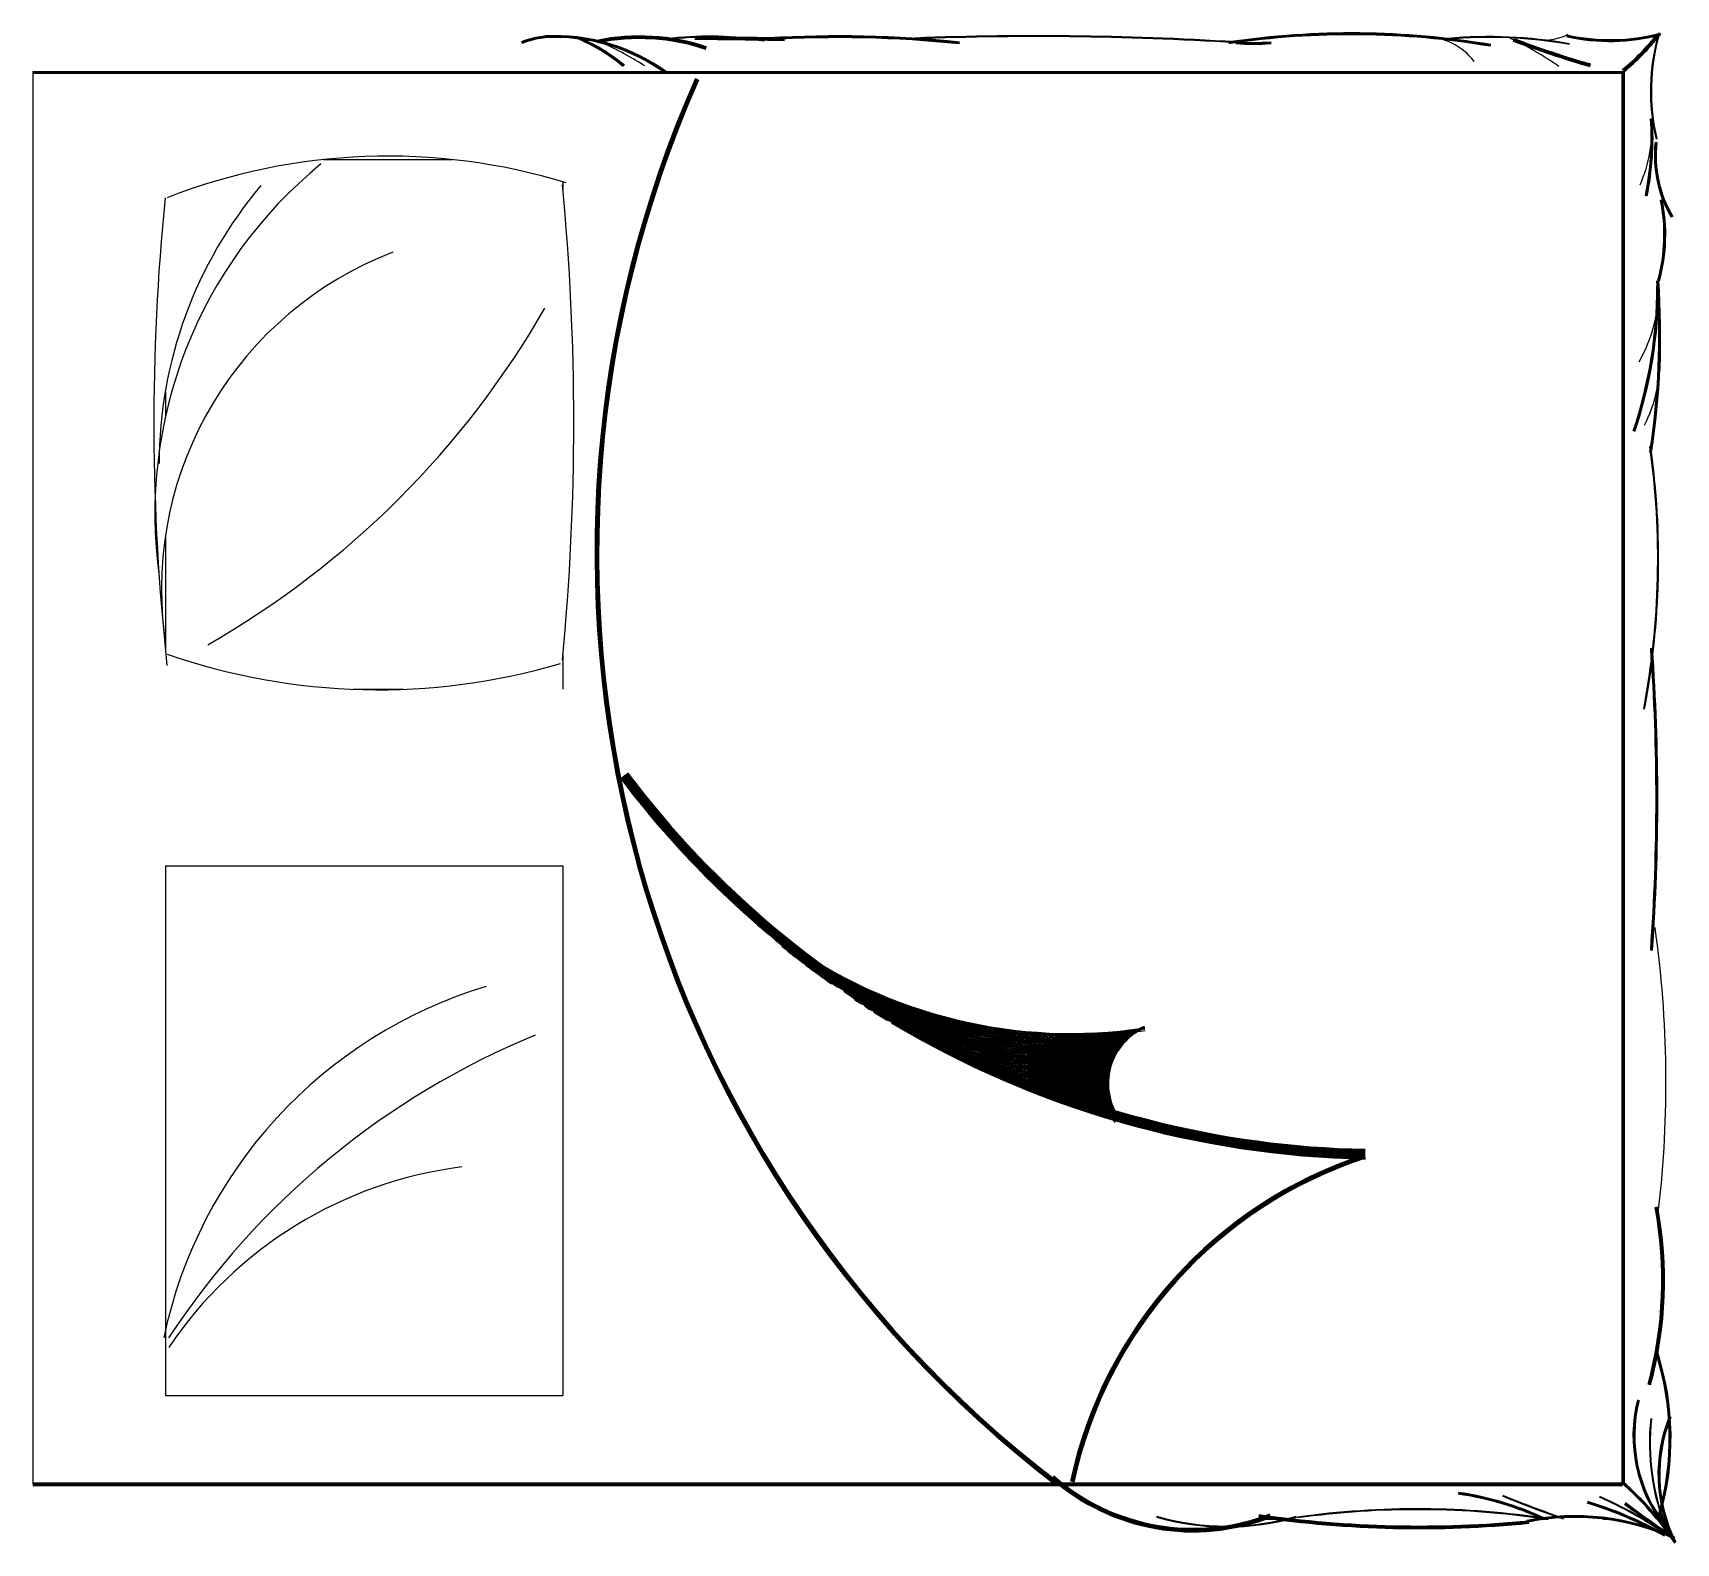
# Model space of a CAD drawing. Extents: x 59.59 to 61.45, y -31.33 to -29.62.
import ezdxf

# ---------------------------------------------------------------- set-up
doc = ezdxf.new("R2010")
doc.units = 0
doc.header["$MEASUREMENT"] = 0
doc.layers.add('C3', color=8, linetype='CONTINUOUS')

msp = doc.modelspace()

# ---------------------------------------------------------------- linework, layer by layer
at = {"layer": 'C3', "color": 6}
for p, q in [((60.1751, -29.6221), (60.1974, -29.6221)), ((60.1751, -29.6221), (60.1974, -29.6221)), ((60.2746, -29.6221), (60.286, -29.6221)), ((60.2746, -29.6221), (60.286, -29.6221)), ((59.5933, -29.6621), (61.3933, -29.6621)), ((59.5933, -29.6621), (59.5933, -31.2621)), ((59.5933, -29.6631), (61.3933, -29.6631)), ((59.5933, -29.6641), (61.3933, -29.6641)), ((61.3923, -29.6621), (61.3923, -31.2621)), ((61.3933, -29.6621), (61.3933, -31.2621)), ((61.3943, -29.6621), (61.3943, -31.2621)), ((61.3953, -29.6621), (61.3953, -31.2621)), ((59.9224, -29.7621), (60.0685, -29.7621)), ((60.1933, -29.7873), (60.1933, -29.7956)), ((59.7433, -30.0247), (59.7433, -30.0538)), ((61.4333, -30.1771), (61.4333, -30.2516)), ((59.7433, -30.1884), (59.7433, -30.3165)), ((60.1933, -30.3237), (60.1933, -30.3621)), ((59.956, -30.3621), (60.013, -30.3621)), ((59.7433, -30.5621), (59.7433, -31.1621)), ((59.7433, -30.5621), (60.1933, -30.5621)), ((60.1933, -30.5621), (60.1933, -31.1621)), ((59.7433, -31.1621), (60.1933, -31.1621)), ((59.5933, -31.2611), (61.3933, -31.2611)), ((59.5933, -31.2611), (61.3933, -31.2611)), ((59.5933, -31.2621), (61.3933, -31.2621)), ((59.5933, -31.2621), (61.3933, -31.2621)), ((59.5933, -31.2631), (61.3933, -31.2631)), ((59.5933, -31.2641), (61.3933, -31.2641)), ((60.9894, -31.3021), (61.0227, -31.3021)), ((61.2944, -31.3021), (61.3085, -31.3021)), ((61.3709, -31.3021), (61.385, -31.3021)), ((61.4321, -31.3021), (61.4333, -31.3021))]:
    msp.add_line(p, q, dxfattribs=at)
at = {"layer": 'C3', "color": 8}
msp.add_line((60.307, -29.7621), (60.3096, -29.7621), dxfattribs=at)
at = {"layer": 'C3', "color": 6}
msp.add_lwpolyline([(59.5933, -31.2621), (61.3933, -31.2621)], dxfattribs=at)
for centre, radius, start, end in [((60.1821, -29.7174), 0.0956, 84.9913, 112.0393), ((60.1846, -29.8362), 0.2145, 53.9974, 93.1204), ((60.2803, -29.8597), 0.2377, 71.327, 101.7796), ((60.5058, -30.9347), 1.3128, 84.0202, 93.4647), ((60.7291, -33.2441), 3.6224, 86.4178, 92.3647), ((61.0863, -30.5714), 0.9528, 80.4601, 98.3838), ((61.0863, -30.5714), 0.9518, 80.4601, 98.3838), ((61.0863, -30.5714), 0.9508, 80.4601, 98.3838), ((61.3039, -29.5644), 0.0623, 254.607, 296.5539), ((61.3791, -29.4059), 0.2223, 257.1669, 284.9923), ((61.3791, -29.4059), 0.2213, 257.1669, 284.9923), ((61.3791, -29.4059), 0.2203, 257.1669, 284.9923), ((61.2474, -29.4783), 0.2329, 308.6782, 322.6668), ((61.2474, -29.4783), 0.2339, 308.6782, 322.6668), ((61.2474, -29.4783), 0.2349, 308.6782, 322.6668), ((61.2474, -29.4783), 0.2349, 308.6782, 322.6668), ((61.2474, -29.4783), 0.2359, 308.6782, 322.6668), ((61.6615, -29.6844), 0.2366, 163.8364, 193.296), ((61.6615, -29.6844), 0.2356, 163.8364, 193.296), ((60.1821, -29.7174), 0.0946, 84.9913, 112.0393), ((60.1821, -29.7174), 0.0936, 84.9913, 112.0393), ((60.1846, -29.8362), 0.2135, 53.9974, 93.1204), ((60.1846, -29.8362), 0.2125, 53.9974, 93.1204), ((60.128, -29.818), 0.2096, 50.3223, 67.4207), ((60.128, -29.818), 0.2106, 50.3223, 67.4207), ((60.128, -29.818), 0.2116, 50.3223, 67.4207), ((60.2803, -29.8597), 0.2367, 71.327, 101.7796), ((60.2803, -29.8597), 0.2357, 71.327, 101.7796), ((60.2803, -29.8597), 0.2347, 71.327, 101.7796), ((60.1013, -29.94), 0.3388, 57.0327, 67.2301), ((60.3598, -30.0336), 0.4113, 81.3587, 95.884), ((60.3598, -30.0336), 0.4103, 81.3587, 95.884), ((60.2164, -42.0439), 12.4186, 88.94892, 89.41617), ((60.2164, -42.0439), 12.4216, 88.94892, 89.41617), ((60.2164, -42.0439), 12.4206, 88.94892, 89.41617), ((60.2164, -42.0439), 12.4196, 88.94892, 89.41617), ((60.5058, -30.9347), 1.3118, 84.0202, 93.4647), ((60.5058, -30.9347), 1.3108, 84.0202, 93.4647), ((60.7291, -33.2441), 3.6214, 86.4178, 92.3647), ((60.9754, -29.3094), 0.3209, 266.4178, 273.5822), ((60.9754, -29.3094), 0.3219, 266.4178, 273.5822), ((60.9754, -29.3094), 0.3199, 266.4178, 273.5822), ((61.1683, -29.6947), 0.0719, 37.6818, 90.0501), ((61.2419, -30.1418), 0.5191, 79.8726, 95.1544), ((61.2419, -30.1418), 0.5181, 79.8726, 95.1544), ((61.1214, -29.9373), 0.3445, 54.5446, 65.1326), ((61.6634, -28.5888), 1.1111, 249.2159, 253.9559), ((61.6634, -28.5888), 1.1101, 249.2159, 253.9559), ((61.6634, -28.5888), 1.1091, 249.2159, 253.9559), ((61.6634, -28.5888), 1.1081, 249.2159, 253.9559), ((61.5583, -30.2078), 1.3284, 156.1332, 232.5736), ((61.5583, -30.2078), 1.3274, 156.1332, 232.5736), ((61.5583, -30.2078), 1.3264, 156.1332, 232.5736), ((61.5583, -30.2078), 1.3254, 156.1332, 232.5736), ((61.5583, -30.2078), 1.3244, 156.1332, 232.5736), ((61.2675, -29.7266), 0.1591, 336.3361, 3.9735), ((61.0951, -29.7371), 0.3307, 348.4912, 3.6985), ((61.0951, -29.7371), 0.3317, 348.4912, 3.6985), ((61.0951, -29.7371), 0.3327, 348.4912, 3.6985), ((61.5668, -29.7575), 0.1375, 173.6532, 210.5648), ((61.5668, -29.7575), 0.1365, 173.6532, 210.5648), ((61.5668, -29.7575), 0.1355, 173.6532, 210.5648), ((60.2433, -30.1635), 0.5119, 129.2353, 187.9954), ((59.9954, -30.4448), 0.6867, 72.9266, 111.3703), ((62.2845, -30.06), 2.5542, 174.2777, 186.1812), ((60.2252, -30.1067), 0.4889, 139.8539, 179.9714), ((57.4057, -30.0596), 2.8001, 354.4855, 5.5145), ((61.2451, -29.8471), 0.1951, 344.6485, 11.6116), ((61.2451, -29.8471), 0.1961, 344.6485, 11.6116), ((61.2451, -29.8471), 0.1971, 344.6485, 11.6116), ((60.1474, -30.2483), 0.4085, 111.0458, 187.1149), ((60.5685, -29.9612), 0.8659, 351.2035, 4.0923), ((60.5685, -29.9612), 0.8669, 351.2035, 4.0923), ((60.5685, -29.9612), 0.8679, 351.2035, 4.0923), ((60.9199, -29.9056), 0.5123, 341.3566, 0.0346), ((60.9199, -29.9056), 0.5133, 341.3566, 0.0346), ((60.9199, -29.9056), 0.5143, 341.3566, 0.0346), ((59.279, -29.4169), 1.031, 299.7932, 330.1396), ((61.2526, -29.9025), 0.1825, 330.9529, 354.113), ((61.2646, -29.9865), 0.1716, 333.5148, 0.7839), ((60.5165, -30.2144), 0.9166, 349.3213, 7.9841), ((60.5165, -30.2144), 0.9176, 349.3213, 7.9841), ((59.9845, -29.6316), 0.731, 250.8933, 286.382), ((59.018, -30.4867), 2.4132, 355.9353, 4.0647), ((59.018, -30.4867), 2.4142, 355.9353, 4.0647), ((59.018, -30.4867), 2.4152, 355.9353, 4.0647), ((61.1234, -29.8097), 1.0777, 217.0578, 268.8544), ((61.1234, -29.8097), 1.0767, 217.0578, 268.8544), ((61.1234, -29.8097), 1.0757, 217.0578, 268.8544), ((61.1234, -29.8097), 1.0747, 217.0578, 268.8544), ((61.1234, -29.8097), 1.0747, 217.0578, 268.8544), ((61.1234, -29.8097), 1.0737, 217.0578, 268.8544), ((61.1234, -29.8097), 1.0837, 217.0578, 231.883), ((61.1234, -29.8097), 1.0827, 217.0578, 268.8544), ((61.1234, -29.8097), 1.0827, 217.0578, 235.1947), ((61.1234, -29.8097), 1.0817, 217.0578, 268.8544), ((61.1234, -29.8097), 1.0807, 217.0578, 268.8544), ((61.1234, -29.8097), 1.0797, 217.0578, 268.8544), ((61.1234, -29.8097), 1.0787, 217.0578, 268.8544), ((60.1765, -30.8074), 1.2659, 353.468, 7.9661), ((60.7693, -30.1983), 0.5597, 233.961, 277.1069), ((60.7693, -30.1983), 0.5587, 233.961, 277.2941), ((60.7693, -30.1983), 0.5577, 233.961, 277.4983), ((61.1234, -29.8097), 1.0847, 231.0363, 234.7543), ((60.7693, -30.1983), 0.5567, 233.961, 278.6169), ((61.1234, -29.8097), 1.0837, 231.0348, 235.1979), ((60.7693, -30.1983), 0.5557, 233.961, 277.9764), ((60.7693, -30.1983), 0.5547, 233.961, 278.6169), ((60.7693, -30.1983), 0.5537, 233.961, 278.6169), ((60.7693, -30.1983), 0.5617, 235.8476, 276.7726), ((60.7693, -30.1983), 0.5607, 235.8511, 276.9338), ((60.7693, -30.1983), 0.5627, 237.2065, 276.6217), ((61.1234, -29.8097), 1.0837, 232.589, 235.1979), ((60.7693, -30.1983), 0.5637, 238.3932, 276.4798), ((60.2594, -31.2053), 0.5292, 106.7659, 168.1463), ((60.7693, -30.1983), 0.5647, 239.4599, 276.346), ((60.7693, -30.1983), 0.5657, 240.4366, 276.2195), ((60.7693, -30.1983), 0.5667, 242.1973, 276.0995), ((61.1234, -29.8097), 1.0837, 235.6204, 268.8544), ((60.7693, -30.1983), 0.5677, 242.9982, 275.9855), ((61.1234, -29.8097), 1.0837, 235.6204, 238.7475), ((61.1234, -29.8097), 1.0827, 235.617, 268.8544), ((60.7693, -30.1983), 0.5687, 243.7584, 275.877), ((60.7693, -30.1983), 0.5707, 244.4761, 275.6748), ((61.1234, -29.8097), 1.0847, 236.4105, 236.7796), ((60.7693, -30.1983), 0.5697, 244.4832, 275.7735), ((60.7693, -30.1983), 0.5717, 245.1698, 275.5806), ((60.7693, -30.1983), 0.5727, 245.8362, 275.4904), ((61.1234, -29.8097), 1.0847, 237.1351, 237.4784), ((60.7693, -30.1983), 0.5737, 246.4782, 275.4042), ((60.7693, -30.1983), 0.5747, 247.0982, 275.3216), ((60.7693, -30.1983), 0.5747, 247.0982, 275.3216), ((61.1234, -29.8097), 1.0847, 237.8108, 238.7522), ((60.7693, -30.1983), 0.5757, 247.6982, 275.2425), ((60.7693, -30.1983), 0.5757, 247.6982, 275.2425), ((60.7693, -30.1983), 0.5767, 248.28, 275.1668), ((60.7693, -30.1983), 0.5777, 248.8451, 275.0942), ((60.5096, -31.5974), 0.9123, 112.3881, 146.7047), ((61.1234, -29.8097), 1.0847, 239.0499, 268.8544), ((60.7693, -30.1983), 0.5787, 249.3948, 275.0246), ((61.1234, -29.8097), 1.0837, 239.0451, 268.8544), ((60.7693, -30.1983), 0.5797, 249.9303, 274.9579), ((60.7693, -30.1983), 0.5807, 250.4525, 274.8939), ((60.7693, -30.1983), 0.5817, 250.9623, 274.8326), ((60.7693, -30.1983), 0.5827, 251.4607, 274.7739), ((60.7693, -30.1983), 0.5837, 251.9481, 274.7177), ((60.7693, -30.1983), 0.5847, 252.4254, 274.6638), ((60.8794, -30.8084), 0.1243, 153.0074, 190.3157), ((60.8794, -30.8084), 0.1233, 152.7706, 190.5846), ((60.8794, -30.8084), 0.1223, 152.5281, 190.858), ((60.8794, -30.8084), 0.1213, 152.2799, 191.136), ((60.8794, -30.8084), 0.1203, 152.0257, 191.4187), ((60.8794, -30.8084), 0.1193, 151.7653, 191.7064), ((60.8794, -30.8084), 0.1183, 151.4986, 191.9991), ((60.8794, -30.8084), 0.1173, 151.2253, 192.297), ((60.8794, -30.8084), 0.1163, 150.9451, 192.6003), ((60.8794, -30.8084), 0.1163, 150.9451, 192.6003), ((60.8794, -30.8084), 0.1163, 150.9451, 192.6003), ((60.8794, -30.8084), 0.1153, 150.658, 192.9091), ((60.8794, -30.8084), 0.1153, 150.658, 192.9091), ((60.8794, -30.8084), 0.1143, 150.3635, 193.2236), ((60.8794, -30.8084), 0.1133, 150.0614, 193.544), ((60.8794, -30.8084), 0.1123, 149.7515, 193.8705), ((60.8794, -30.8084), 0.1113, 149.4335, 194.2034), ((60.8794, -30.8084), 0.1103, 149.107, 194.5427), ((60.8794, -30.8084), 0.1093, 148.7717, 194.8888), ((60.8794, -30.8084), 0.1083, 148.4273, 195.2419), ((60.8794, -30.8084), 0.1073, 148.0734, 195.6022), ((60.8794, -30.8084), 0.1063, 147.7096, 195.9699), ((60.8794, -30.8084), 0.1053, 147.3355, 196.3455), ((60.8794, -30.8084), 0.1043, 146.9507, 196.7291), ((60.8794, -30.8084), 0.1033, 146.5546, 197.121), ((60.8794, -30.8084), 0.1023, 146.1469, 197.5217), ((60.8794, -30.8084), 0.1013, 145.7269, 197.9313), ((60.8794, -30.8084), 0.1003, 145.2941, 198.3504), ((60.8794, -30.8084), 0.0993, 144.8479, 198.7792), ((60.8794, -30.8084), 0.0983, 144.3875, 199.2182), ((60.8794, -30.8084), 0.0973, 143.9124, 199.6677), ((60.8794, -30.8084), 0.0963, 143.4217, 200.1284), ((60.8794, -30.8084), 0.0953, 142.9147, 200.6005), ((60.8794, -30.8084), 0.0953, 142.9147, 200.6005), ((60.8794, -30.8084), 0.0943, 142.3903, 201.0847), ((60.8794, -30.8084), 0.0933, 141.8477, 201.5815), ((60.8794, -30.8084), 0.0923, 141.2857, 202.0915), ((60.8794, -30.8084), 0.0913, 140.7033, 202.6154), ((60.8794, -30.8084), 0.0903, 140.0991, 203.1537), ((60.8794, -30.8084), 0.0893, 139.4718, 203.7072), ((60.8794, -30.8084), 0.0883, 138.8198, 204.2768), ((60.8794, -30.8084), 0.0873, 138.1413, 204.8632), ((60.8794, -30.8084), 0.0863, 137.4345, 205.4673), ((60.8794, -30.8084), 0.0853, 136.6972, 206.0902), ((60.8794, -30.8084), 0.0843, 135.927, 206.7329), ((60.8794, -30.8084), 0.0833, 135.1211, 207.3966), ((60.8794, -30.8084), 0.0823, 134.2764, 208.0826), ((60.8794, -30.8084), 0.0813, 133.3893, 208.7922), ((60.8794, -30.8084), 0.0803, 132.4556, 209.5269), ((60.8794, -30.8084), 0.0793, 131.4703, 210.2886), ((60.8794, -30.8084), 0.0783, 130.4276, 211.079), ((60.8794, -30.8084), 0.0773, 129.3204, 211.9002), ((60.8794, -30.8084), 0.0763, 128.1402, 212.7546), ((60.8794, -30.8084), 0.0753, 126.876, 216.0121), ((60.8794, -30.8084), 0.0743, 125.5143, 214.5738), ((60.8794, -30.8084), 0.0733, 124.0369, 216.0121), ((60.8794, -30.8084), 0.0723, 122.4192, 216.0121), ((60.8794, -30.8084), 0.0713, 120.6264, 216.0121), ((60.8794, -30.8084), 0.0703, 113.4423, 216.0121), ((60.8794, -30.8084), 0.0693, 113.4423, 216.0121), ((60.8794, -30.8084), 0.0683, 113.4423, 216.0121), ((60.7693, -30.1983), 0.5857, 252.8931, 274.6122), ((60.7693, -30.1983), 0.5867, 253.3516, 274.5629), ((60.7693, -30.1983), 0.5877, 253.8016, 274.5158), ((60.7693, -30.1983), 0.5887, 254.2434, 274.4707), ((60.7693, -30.1983), 0.5897, 254.6775, 274.4277), ((60.7693, -30.1983), 0.5897, 254.6775, 274.4277), ((60.7693, -30.1983), 0.5907, 255.1041, 274.3867), ((60.7693, -30.1983), 0.5917, 255.5237, 274.3476), ((60.7693, -30.1983), 0.5927, 255.9366, 274.3105), ((60.7693, -30.1983), 0.5937, 256.3431, 274.2752), ((60.7693, -30.1983), 0.5947, 256.7433, 274.2417), ((60.7693, -30.1983), 0.5957, 257.1377, 274.2099), ((60.7693, -30.1983), 0.5967, 257.5264, 274.18), ((60.7693, -30.1983), 0.5977, 257.9096, 274.1517), ((60.7693, -30.1983), 0.5987, 258.2876, 274.1251), ((60.7693, -30.1983), 0.5997, 258.6605, 274.1001), ((60.7693, -30.1983), 0.6007, 259.0286, 274.0768), ((60.7693, -30.1983), 0.6017, 259.392, 274.0551), ((60.7693, -30.1983), 0.6027, 259.7508, 274.0349), ((60.7693, -30.1983), 0.6037, 260.1053, 274.0162), ((60.7693, -30.1983), 0.6047, 260.4555, 273.9991), ((60.7693, -30.1983), 0.6057, 260.8016, 273.9835), ((60.7693, -30.1983), 0.6067, 261.1438, 273.9694), ((60.7693, -30.1983), 0.6077, 261.482, 273.9568), ((60.7693, -30.1983), 0.6087, 261.8166, 273.9456), ((60.7693, -30.1983), 0.6097, 262.1475, 273.9358), ((60.7693, -30.1983), 0.6107, 262.475, 273.9275), ((60.7693, -30.1983), 0.6117, 262.799, 273.9206), ((60.7693, -30.1983), 0.6127, 263.1197, 273.9151), ((60.7693, -30.1983), 0.6137, 263.4371, 273.9109), ((60.7693, -30.1983), 0.6147, 263.7514, 273.9082), ((60.7693, -30.1983), 0.6157, 264.0627, 273.9068), ((60.7693, -30.1983), 0.6167, 264.371, 273.9068), ((60.7693, -30.1983), 0.6177, 264.6763, 273.9082), ((60.7693, -30.1983), 0.6177, 264.6763, 273.9082), ((60.7693, -30.1983), 0.6187, 264.9789, 273.9109), ((60.1383, -31.371), 0.4716, 97.2067, 146.0549), ((61.2562, -31.3636), 0.499, 108.1304, 167.9335), ((61.2562, -31.3636), 0.498, 108.1304, 167.9335), ((61.2562, -31.3636), 0.497, 108.1304, 167.9335), ((61.2562, -31.3636), 0.496, 108.1304, 167.9335), ((61.2562, -31.3636), 0.496, 108.1304, 167.9335), ((61.2562, -31.3636), 0.495, 108.1304, 167.9335), ((60.9867, -31.0317), 0.4511, 344.8913, 10.5672), ((60.9867, -31.0317), 0.4521, 344.8913, 10.5672), ((60.9867, -31.0317), 0.4531, 344.8913, 10.5672), ((60.9867, -31.0317), 0.4541, 344.8913, 10.5672), ((61.1275, -31.2105), 0.3187, 344.1952, 17.6651), ((61.1275, -31.2105), 0.3197, 344.1952, 17.6651), ((61.1275, -31.2105), 0.3207, 344.1952, 17.6651), ((61.571, -31.2076), 0.1659, 165.858, 218.4689), ((61.571, -31.2076), 0.1649, 165.858, 218.4689), ((61.571, -31.2076), 0.1639, 165.858, 218.4689), ((61.6832, -31.2161), 0.2595, 173.7957, 202.3575), ((61.6832, -31.2161), 0.2585, 173.7957, 202.3575), ((61.6062, -31.2513), 0.1728, 157.7947, 206.2435), ((61.6062, -31.2513), 0.1718, 157.7947, 206.2435), ((61.6062, -31.2513), 0.1708, 157.7947, 206.2435), ((60.907, -31.0736), 0.2429, 228.6435, 291.3381), ((60.907, -31.0736), 0.2419, 228.6435, 291.3381), ((60.907, -31.0736), 0.2409, 228.6435, 291.3381), ((60.907, -31.0736), 0.2399, 228.6435, 291.3381), ((60.907, -31.0736), 0.2389, 228.6435, 291.3381), ((61.1707, -31.5174), 0.3407, 33.7306, 49.2955), ((61.1707, -31.5174), 0.3407, 33.7306, 49.2955), ((61.1707, -31.5174), 0.3407, 33.7306, 49.2955), ((61.1707, -31.5174), 0.3407, 33.7306, 49.2955), ((61.1611, -31.6052), 0.3345, 64.6764, 82.0717), ((61.1611, -31.6052), 0.3355, 64.6764, 82.0717), ((61.1611, -31.6052), 0.3365, 64.6764, 82.0717), ((61.7009, -30.2016), 1.1623, 247.5594, 251.1925), ((61.7009, -30.2016), 1.1613, 247.5594, 251.1925), ((61.1749, -31.7107), 0.4741, 55.6694, 66.0936), ((61.1749, -31.7107), 0.4751, 55.6694, 66.0936), ((61.1707, -31.5174), 0.3387, 33.7306, 49.2955), ((61.1707, -31.5174), 0.3397, 33.7306, 49.2955), ((61.1707, -31.5174), 0.3397, 33.7306, 49.2955), ((61.1707, -31.5174), 0.3397, 33.7306, 49.2955), ((61.1707, -31.5174), 0.3397, 33.7306, 49.2955), ((61.1707, -31.5174), 0.3397, 33.7306, 49.2955), ((61.1605, -32.2663), 0.9759, 81.2258, 97.9682), ((61.1605, -32.2663), 0.9749, 81.2258, 97.9682), ((61.2235, -31.7083), 0.4437, 60.677, 72.9762), ((61.2235, -31.7083), 0.4447, 60.677, 72.9762), ((61.2235, -31.7083), 0.4457, 60.677, 72.9762), ((62.2067, -30.2021), 1.3531, 233.1617, 235.7225), ((62.2067, -30.2021), 1.3521, 233.1617, 235.7225), ((62.2067, -30.2021), 1.3511, 233.1617, 235.7225), ((60.9449, -31.023), 0.288, 253.984, 286.016), ((60.9449, -31.023), 0.287, 253.984, 286.016), ((61.1632, -30.0367), 1.2762, 261.8072, 275.5751), ((61.1632, -30.0367), 1.2752, 261.8072, 275.5751), ((61.1632, -30.0367), 1.2742, 261.8072, 275.5751), ((61.1632, -30.0367), 1.2732, 261.8072, 275.5751), ((61.3397, -31.5703), 0.2721, 65.3995, 101.6346), ((61.3397, -31.5703), 0.2711, 65.3995, 101.6346), ((61.3397, -31.5703), 0.2701, 65.3995, 101.6346)]:
    msp.add_arc(centre, radius, start, end, dxfattribs=at)

doc.saveas('drawing.dxf')
